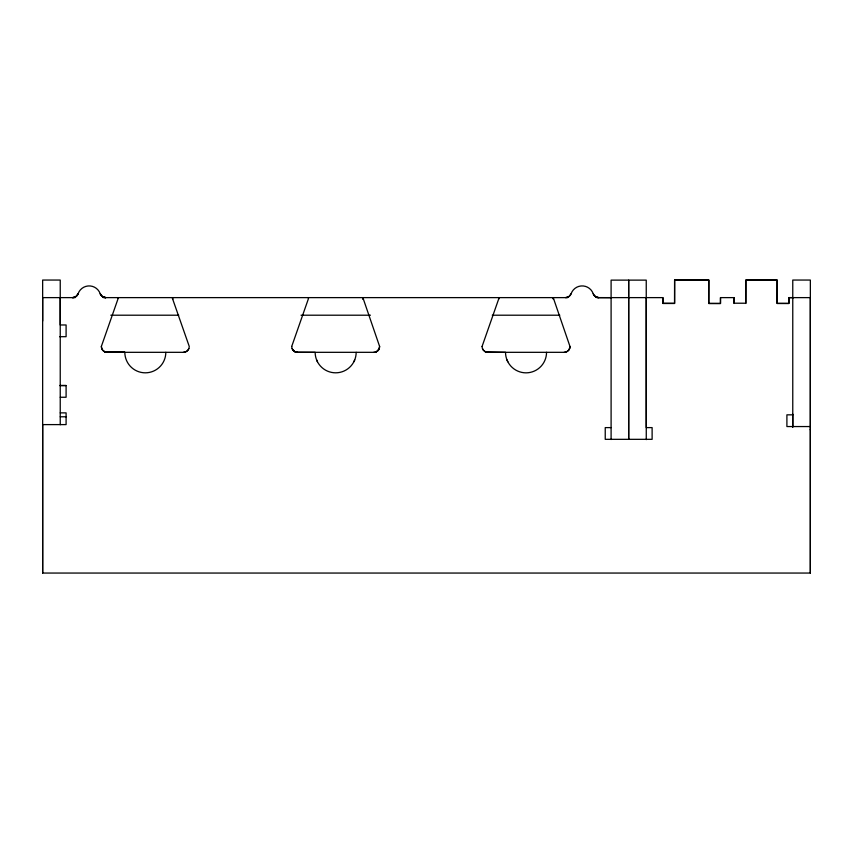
<?xml version="1.0" encoding="UTF-8"?>
<svg xmlns="http://www.w3.org/2000/svg" width="853" height="853" viewBox="0 0 853 853"><rect width="100%" height="100%" fill="white"/><g stroke="black" fill="none" stroke-linecap="round" stroke-linejoin="round"><path stroke-width="1.28" d="M792.768 298.273L792.768 280.051L810.35 280.051L810.35 573.056L42.65 573.056L42.65 424.602L66.097 424.602L66.097 412.873L60.232 412.873M42.65 321.069L42.65 297.622L75.149 297.622M60.232 297.622L60.232 324.972L66.097 324.972L66.097 336.69L59.582 336.69M792.768 426.553L792.768 297.622L788.865 297.622L788.844 303.412L777.126 303.38L777.19 280.168L745.842 280.168L745.789 303.231L734.06 303.199L734.081 297.622L720.486 297.622L720.476 303.487L708.768 303.487L708.768 280.051L674.638 279.859L674.574 303.305L662.845 303.273L662.866 297.622L596.716 297.622M810.35 573.056L810.35 297.622L788.854 297.622L788.865 303.487L777.136 303.487L777.147 280.051L745.799 280.051L745.799 303.487M362.866 297.622L362.877 298.049A6.035 6.035 0 0 0 363.111 299.307A5.864 5.864 0 0 1 362.866 297.622L379.617 346.457L378.657 349.666L376.962 351.372A5.896 5.896 0 0 1 373.753 352.321L297.569 352.321A5.896 5.896 0 0 1 294.37 351.372A5.907 5.907 0 0 1 292.121 348.621M498.578 299.307L498.685 298.891A5.864 5.864 0 0 0 498.824 297.612A5.875 5.875 0 0 1 498.578 299.307L482.073 346.467M291.715 346.457L308.221 299.307A5.875 5.875 0 0 0 308.466 297.612A5.864 5.864 0 0 1 308.445 298.049M353.888 361.747L354.731 359.87M571.115 293.72L568.972 296.545L565.592 297.622A5.864 5.864 0 0 0 571.115 293.72A11.718 11.718 0 0 1 593.208 293.72A5.864 5.864 0 0 0 598.742 297.622L611.1 297.665M72.59 297.622A5.864 5.864 0 0 0 78.113 293.72A5.864 5.864 0 0 1 72.59 297.633L75.97 296.545L78.113 293.72A11.718 11.718 0 0 1 100.206 293.72A5.864 5.864 0 0 0 105.74 297.622L102.36 296.556L100.217 293.72L101.038 295.266A5.875 5.875 0 0 0 105.74 297.622L102.36 296.545M103.373 297.622L567.714 297.622M110.815 315.205L178.714 315.205M301.034 315.205L370.437 315.205M492.256 315.205L559.803 315.205M118.087 298.06A5.843 5.843 0 0 0 118.098 297.622A5.875 5.875 0 0 1 117.853 299.307L101.347 346.457L101.763 348.621A5.864 5.864 0 0 0 106.145 352.225L124.794 352.321L106.145 352.225L104.002 351.372A5.907 5.907 0 0 0 107.211 352.321L183.395 352.321A5.875 5.875 0 0 0 188.854 348.621M487.937 352.321A5.896 5.896 0 0 1 484.728 351.372L485.773 351.905A5.8 5.8 0 0 0 487.937 352.321L564.121 352.321A5.896 5.896 0 0 0 567.33 351.372A5.907 5.907 0 0 0 569.569 348.621M59.582 385.535L66.097 385.535L66.097 397.253L60.232 397.253M60.232 385.535L66.097 385.535M792.768 414.835L786.903 414.835L786.903 426.553L810.35 426.553M60.232 416.786L66.097 416.786M611.1 427.609L605.235 427.609L605.235 439.327L652.118 439.327L652.118 427.609L646.265 427.609L646.265 297.622M294.37 351.372L296.503 352.225L315.152 352.321A20.483 20.483 0 0 0 335.687 372.814A20.483 20.483 0 0 0 356.17 352.321M594.04 295.266L595.362 296.545L598.742 297.622A5.875 5.875 0 0 1 594.04 295.266L593.219 293.72M506.959 359.87L507.812 361.747M316.591 359.87L317.444 361.747M569.026 349.666A5.822 5.822 0 0 0 569.975 346.467L553.224 297.622A5.864 5.864 0 0 0 553.48 299.307A6.035 6.035 0 0 1 553.245 298.049M172.519 298.049L172.509 297.622A5.864 5.864 0 0 0 172.754 299.307L189.259 346.457A5.822 5.822 0 0 1 183.438 352.3M810.35 429.326L810.35 429.869M792.768 414.121L792.768 427.438M734.081 297.622L734.081 303.487M720.497 297.622L720.486 303.487L708.758 303.455L708.822 280.019L674.584 280.051L674.584 303.487L662.866 303.487L662.866 297.622M646.265 439.626L646.243 280.125L611.1 280.125L611.1 439.508M60.232 424.73L60.232 280.051L42.65 280.051L42.65 573.056M107.211 352.332A5.854 5.854 0 0 1 101.368 346.467M297.569 352.332A5.854 5.854 0 0 1 291.726 346.467M379.617 346.457A5.843 5.843 0 0 1 377.9 350.604M373.753 352.31A5.843 5.843 0 0 0 376.983 351.351A5.928 5.928 0 0 0 379.201 348.621M378.657 349.666A5.896 5.896 0 0 1 375.917 351.916M483.822 350.626A5.8 5.8 0 0 1 482.116 346.51M482.489 348.621A5.896 5.896 0 0 0 485.784 351.916L505.52 352.321A20.536 20.536 0 0 0 526.002 372.846A20.536 20.536 0 0 0 546.538 352.3M569.975 346.457A5.854 5.854 0 0 1 564.132 352.321M296.503 352.225A5.864 5.864 0 0 1 292.675 349.666M165.813 352.321A20.493 20.493 0 0 1 145.319 372.825A20.493 20.493 0 0 1 124.826 352.321M172.754 299.307A5.875 5.875 0 0 1 172.509 297.622M628.682 297.708L628.682 439.327L628.661 280.125L628.682 297.708"/></g></svg>
